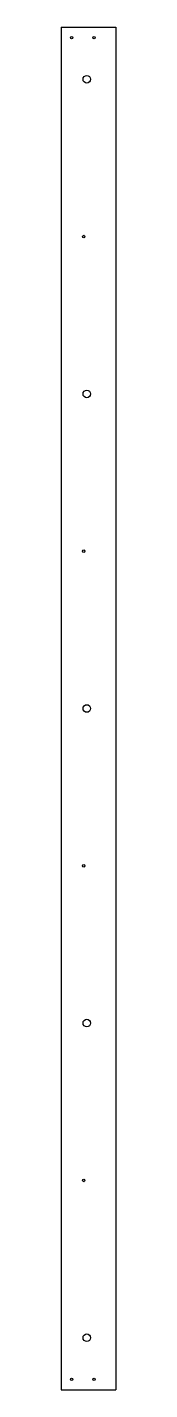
# Model space of a CAD drawing. Header units: millimetres. Extents: x 67 to 146, y -875 to 1091.
import ezdxf

# ---------------------------------------------------------------- set-up
doc = ezdxf.new("R2010")
doc.units = ezdxf.units.MM

msp = doc.modelspace()

# ---------------------------------------------------------------- linework, layer by layer
at = {"color": 7, "linetype": 'Continuous', "lineweight": 25}
for p, q in [((67.351549, 1090.95), (67.351549, -875.05)), ((67.351549, 1090.95), (146.2, 1090.95)), ((146.2, 1090.95), (146.2, -875.05)), ((67.351549, -875.05), (146.2, -875.05))]:
    msp.add_line(p, q, dxfattribs=at)
for centre, radius in [((82.351549, 1075.95), 1.75), ((114.851549, 1075.95), 1.75), ((104.351549, 1015.95), 5.5), ((99.851549, 788.95), 1.75), ((104.351549, 561.95), 5.5), ((99.851549, 334.95), 1.75), ((104.351549, 107.95), 5.5), ((99.851549, -119.05), 1.75), ((104.351549, -346.05), 5.5), ((99.851549, -573.05), 1.75), ((104.351549, -800.05), 5.5), ((82.351549, -860.05), 1.75), ((114.851549, -860.05), 1.75)]:
    msp.add_circle(centre, radius, dxfattribs=at)

doc.saveas('drawing.dxf')
